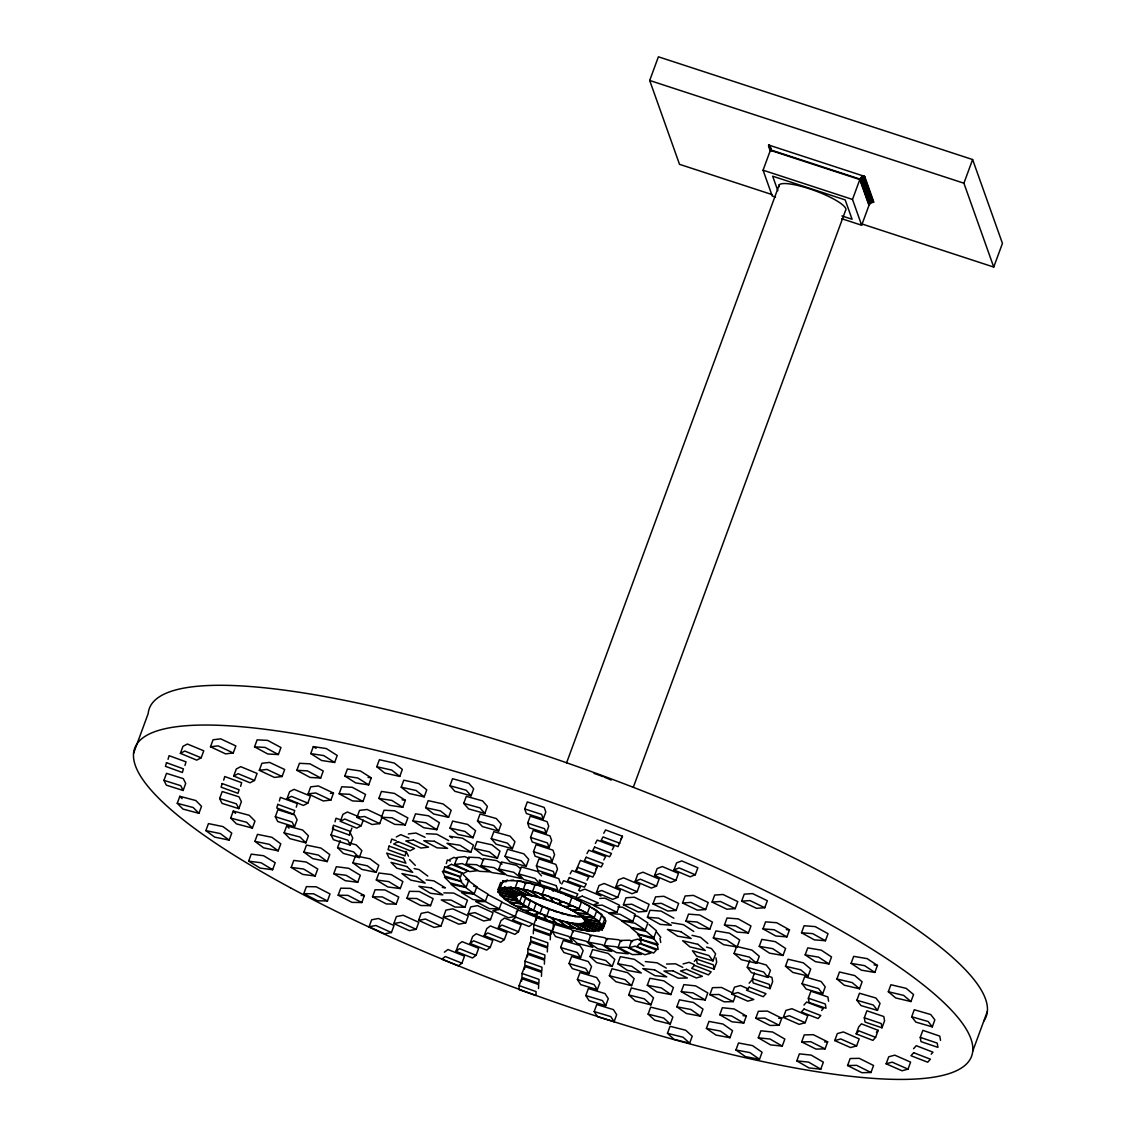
<?xml version="1.0" encoding="UTF-8"?>
<svg xmlns="http://www.w3.org/2000/svg" width="1136" height="1136" viewBox="0 0 1136 1136"><rect width="100%" height="100%" fill="white"/><g stroke="black" fill="none" stroke-linecap="round" stroke-linejoin="round"><path stroke-width="1.5" d="M519.124 985.622L518.967 989.57L535.936 995.534L536.078 991.586L519.124 985.622L521.708 978.607L538.663 984.571L538.507 988.533M521.609 981.234L521.708 978.607M522.063 973.424L521.907 977.386L538.876 983.35L539.018 979.388L522.063 973.424L524.647 966.409L541.602 972.373L541.446 976.335M524.548 969.051L524.647 966.409M525.002 961.226L524.846 965.188L541.815 971.152L541.957 967.19L525.002 961.226L527.587 954.212L544.542 960.176L544.385 964.137M527.487 956.853L527.587 954.212M527.942 949.029L527.786 952.99L544.755 958.954L544.897 955.007L527.942 949.029L530.526 942.014L547.481 947.992L547.325 951.94M530.427 944.655L530.526 942.014M533.309 933.792L533.466 929.83L550.42 935.794L550.264 939.756M533.821 924.647L533.664 928.609L550.619 934.573L553.204 927.558L553.36 923.596L536.405 917.632L533.821 924.647L550.775 930.611L550.619 934.573M536.306 920.274L536.405 917.632M168.043 759.317L169.079 755.681L186.006 761.844L184.969 765.479M223.693 780.162L224.729 776.527L241.656 782.69L240.619 786.325M279.342 801.008L280.379 797.373L297.305 803.535L296.269 807.171M334.992 821.853L336.029 818.218L340.658 819.894M349.348 835.031L350.385 831.396L333.459 825.233L332.422 828.868L349.348 835.031L351.919 828.03M390.656 842.713L391.693 839.064L396.308 840.739M446.306 863.559L447.343 859.909L450.424 861.031M500.408 887.77L499.371 891.419L516.298 897.582L517.334 893.933L500.408 887.77L502.992 880.755L506.074 881.877M502.297 883.183L502.992 880.755M133.551 753.353L148.177 713.607A445.866 93.464 20.2 0 1 600.362 774.88A445.866 93.464 20.2 0 1 983.705 1021.179M163.939 780.361L166.523 773.346L183.308 778.643L185.708 783.457L183.123 790.471L166.339 785.161L163.939 780.361L180.738 785.658L183.123 790.471M180.383 753.353L182.953 746.338L187.383 744.023L203.756 750.797L201.171 757.811L196.741 760.126L180.383 753.353L184.799 751.038L201.171 757.811M177.259 803.308L179.829 796.308L195.79 800.525L201.526 806.304L198.942 813.319L182.981 809.088L177.259 803.308L193.219 807.54L198.942 813.319M210.487 746.778L213.071 739.763L220.696 738.854L235.848 745.954L233.263 752.969L225.624 753.878L210.487 746.778L218.126 745.869L233.263 752.969M205.872 830.615L208.456 823.6L222.94 826.582L231.758 833.086L229.188 840.1L214.704 837.133L205.872 830.615L220.356 833.597L229.188 840.1M219.631 798.537L222.216 791.522L239 796.833L241.4 801.633L238.816 808.647L222.031 803.351L219.631 798.537L236.43 803.848L238.816 808.647M233.704 776.016L236.288 769.001L240.718 766.672L257.091 773.446L254.507 780.46L250.076 782.789L233.704 776.016L238.134 773.687L254.507 780.46M254.549 746.863L257.119 739.848L267.656 740.388L280.947 747.531L278.363 754.545L267.84 754.006L254.549 746.863L265.071 747.403L278.363 754.545M230.693 818.076L233.278 811.061L249.238 815.293L254.975 821.072L252.391 828.087L236.43 823.856L230.693 818.076L246.654 822.308L252.391 828.087M259.306 770.322L261.891 763.307L269.516 762.398L284.667 769.498L282.083 776.513L274.443 777.422L259.306 770.322L266.946 769.413L282.083 776.513M254.89 841.364L257.46 834.349L271.944 837.317L280.777 843.835L278.192 850.85L263.708 847.868L254.89 841.364L269.36 844.332L278.192 850.85M248.642 861.145L251.226 854.13L263.623 855.735L275.196 862.707L272.612 869.722L260.201 868.117L248.642 861.145L261.039 862.749L272.612 869.722M275.324 816.713L277.908 809.698L294.693 815.009L297.092 819.823L294.508 826.823L277.724 821.527L275.324 816.713L292.122 822.024L294.508 826.823M296.851 770.322L299.435 763.307L309.958 763.846L323.249 770.989L320.679 778.004L310.142 777.464L296.851 770.322L307.373 770.861L320.679 778.004M287.039 798.679L289.623 791.664L294.054 789.335L310.412 796.109L307.842 803.124L303.411 805.452L287.039 798.679L291.469 796.35L307.842 803.124M310.753 753.608L313.323 746.593L326.316 748.567L337.222 755.454L334.637 762.469L321.644 760.495L310.753 753.608L323.746 755.582L334.637 762.469M284.142 832.844L286.726 825.829L302.687 830.061L308.41 835.84L305.84 842.855L289.879 838.624L284.142 832.844L300.103 837.076L305.84 842.855M308.126 793.865L310.71 786.85L318.336 785.942L333.487 793.042L330.903 800.056L323.263 800.965L308.126 793.865L315.765 792.956L330.903 800.056M291.199 867.435L293.784 860.421L306.18 862.011L317.753 868.997L315.169 876.012L302.758 874.408L291.199 867.435L303.61 869.026L315.169 876.012M303.894 852.114L306.479 845.099L320.948 848.067L329.781 854.584L327.196 861.599L312.712 858.617L303.894 852.114L318.378 855.081L327.196 861.599M344.804 776.03L347.389 769.015L360.382 770.975L371.273 777.862L368.689 784.877L355.696 782.917L344.804 776.03L357.797 777.99L368.689 784.877M339.153 793.78L341.737 786.779L352.274 787.305L365.565 794.447L362.98 801.462L352.444 800.923L339.153 793.78L349.689 794.32L362.98 801.462M303.795 893.649L306.379 886.634L316.191 886.79L330.022 893.947L327.438 900.962L317.611 900.805L303.795 893.649L313.607 893.805L327.438 900.962M350.385 833.185L352.785 837.999L350.2 845.014L333.416 839.703L331.016 834.903L333.601 827.888M363.236 820.178L361.163 825.787L356.732 828.116L340.374 821.342L342.944 814.327L347.375 811.999L358.834 816.741M349.746 843.139L356.136 844.829L361.859 850.608L359.274 857.623L343.313 853.392L337.591 847.612L340.175 840.597M333.757 873.712L336.341 866.697L348.738 868.302L360.311 875.274L357.726 882.289L345.33 880.698L333.757 873.712L346.168 875.316L357.726 882.289M356.945 817.409L359.53 810.394L367.155 809.485L382.307 816.585L379.722 823.6L372.083 824.509L356.945 817.409L364.585 816.5L379.722 823.6M376.783 766.743L379.367 759.728L394.291 763.051L402.343 769.399L399.773 776.413L384.848 773.091L376.783 766.743L391.707 770.066L399.773 776.413M338.159 895.211L340.743 888.196L350.555 888.366L364.386 895.523L361.802 902.538L351.99 902.367L338.159 895.211L347.971 895.381L361.802 902.538M352.898 862.849L355.483 855.834L369.967 858.816L378.785 865.334L376.201 872.349L361.731 869.367L352.898 862.849L367.382 865.831L376.201 872.349M378.87 798.438L381.44 791.437L394.433 793.397L405.339 800.284L402.755 807.298L389.762 805.325L378.87 798.438L391.849 800.411L402.755 807.298M771.926 194.54L679.513 164.322L649.693 80.471L658.397 56.8L972.615 159.537L1002.449 243.388L993.73 267.059L860.989 223.65M381.469 817.253L384.039 810.238L394.575 810.763L407.867 817.906L405.282 824.921L394.76 824.381L381.469 817.253L391.991 817.778L405.282 824.921M401.207 787.191L403.777 780.176L418.701 783.499L426.767 789.847L424.182 796.861L409.258 793.539L401.207 787.191L416.117 790.514L424.182 796.861M376.314 880.002L378.899 872.988L391.309 874.592L402.868 881.564L400.284 888.579L387.887 886.975L376.314 880.002L388.725 881.607L400.284 888.579M372.523 896.773L375.107 889.758L384.919 889.928L398.75 897.085L396.166 904.1L386.354 903.944L372.523 896.773L382.335 896.943L396.166 904.1M369.072 926.777L371.642 919.777L378.487 918.484L394.007 925.528L391.423 932.542L384.593 933.835L369.072 926.777L375.902 925.499L391.423 932.542M412.922 820.859L415.506 813.845L428.499 815.804L439.391 822.691L436.806 829.706L423.813 827.746L412.922 820.859L425.915 822.819L436.806 829.706M425.617 807.653L428.187 800.639L443.111 803.947L451.177 810.295L448.592 817.309L433.668 814.001L425.617 807.653L440.541 810.962L448.592 817.309M393.823 923.568L396.407 916.553L403.237 915.275L418.758 922.318L416.188 929.333L409.343 930.611L393.823 923.568L400.667 922.29L416.188 929.333M406.887 898.349L409.471 891.334L419.283 891.49L433.114 898.647L430.53 905.662L420.718 905.506L406.887 898.349L416.713 898.505L430.53 905.662M449.955 785.729L452.54 778.714L468.785 783.229L473.669 788.782L471.085 795.796L454.84 791.281L449.955 785.729L466.2 790.244L471.085 795.796M450.026 828.101L452.611 821.087L467.535 824.395L475.586 830.743L473.002 837.757L458.078 834.449L450.026 828.101L464.951 831.41L473.002 837.757M418.588 920.359L421.172 913.344L428.002 912.052L443.523 919.095L440.938 926.11L434.108 927.402L418.588 920.359L425.418 919.067L440.938 926.11M463.729 803.365L466.3 796.364L482.544 800.88L487.429 806.432L484.845 813.447L468.614 808.917L463.729 803.365L479.96 807.895L484.845 813.447M454.585 864.496L462.224 863.587L477.361 870.687L469.722 871.596L454.585 864.496L457.169 857.481L464.809 856.572L469.338 858.702M477.489 821.016L480.074 814.001L496.304 818.531L501.189 824.083L498.619 831.098L482.374 826.568L477.489 821.016L493.734 825.545L498.619 831.098M443.352 917.135L445.923 910.121L452.767 908.843L468.288 915.886L465.703 922.901L458.873 924.179L443.352 917.135L450.183 915.857L465.703 922.901M466.087 864.169L476.609 864.709L489.9 871.837L479.378 871.312L466.087 864.169L468.657 857.155L479.193 857.694L483.624 860.066M470.872 852.128L459.966 845.241L446.973 843.267L457.879 850.154L470.872 852.128L473.456 845.113L462.551 838.226L449.558 836.266L452.284 837.985M474.436 848.549L477.021 841.535L491.945 844.843L499.996 851.191L497.412 858.205L482.502 854.897L474.436 848.549L489.36 851.858L497.412 858.205M466.172 887.145L460.449 881.366L444.488 877.148L450.211 882.928L466.172 887.145L468.756 880.13L463.034 874.351M464.894 907.238L451.077 900.081L441.251 899.911L455.082 907.068L464.894 907.238L467.478 900.223L453.647 893.066L443.835 892.896M481.039 865.689L494.032 867.648L504.924 874.535L491.931 872.576L481.039 865.689L483.624 858.674L496.617 860.634L502.055 864.084M491.249 838.666L493.833 831.651L510.078 836.167L514.963 841.719L512.379 848.734L496.134 844.218L491.249 838.666L507.494 843.182L512.379 848.734M474.223 893.833L465.391 887.315L450.921 884.348L459.739 890.865L474.223 893.833L476.808 886.818L467.975 880.301M468.103 913.926L470.687 906.911L477.518 905.633L493.038 912.677L490.468 919.691L483.624 920.969L468.103 913.926L474.947 912.634L490.468 919.691M455.934 951.343L458.504 944.328L462.068 941.645L478.654 948.29L476.069 955.305L472.505 957.975L455.934 951.343L459.498 948.659L476.069 955.305M461.94 963.172L445.355 956.526L441.79 959.21L458.362 965.841L461.94 963.172L464.51 956.157L447.939 949.511L444.375 952.195M485.413 901.146L473.84 894.174L461.443 892.569L473.002 899.556L485.413 901.146L487.983 894.131L476.424 887.159M470.063 943.476L472.647 936.462L476.211 933.778L492.797 940.423L490.212 947.438L486.648 950.108L470.063 943.476L473.627 940.793L490.212 947.438M498.846 868.997L513.77 872.306L521.836 878.653L506.912 875.345L498.846 868.997L501.43 861.983L516.355 865.291L520.387 868.472M505.023 856.317L507.593 849.302L523.838 853.818L528.723 859.37L526.138 866.385L509.908 861.855L505.023 856.317L521.254 860.832L526.138 866.385M524.733 808.931L527.317 801.917L544.187 807.426L545.82 811.999L543.235 818.999L526.351 813.49L524.733 808.931L541.616 814.441L543.235 818.999M498.093 889.431L514.878 894.742L517.278 899.542L500.493 894.245L498.093 889.431L500.678 882.416M775.547 197.082L772.239 196.003L763.065 170.201L770.378 150.321L859.81 179.559L868.983 205.36L861.67 225.24L841.804 218.751M522.205 894.898L519.621 901.913L503.66 897.681L497.937 891.902L500.507 884.887M484.206 935.61L486.79 928.595L490.354 925.911L506.926 932.557L504.356 939.571L500.791 942.241L484.206 935.61L487.77 932.926L504.356 939.571M527.658 823.174L530.228 816.159L547.112 821.669L548.731 826.227L546.16 833.242L529.277 827.732L527.658 823.174L544.527 828.684L546.16 833.242M499.258 908.8L485.441 901.643L475.615 901.487L489.446 908.644L499.258 908.8L501.842 901.785L488.011 894.628M530.569 837.417L533.153 830.402L550.037 835.911L551.656 840.47L549.071 847.484L532.188 841.975L530.569 837.417L547.453 842.926L549.071 847.484M498.349 927.743L500.933 920.728L504.498 918.058L521.069 924.69L518.499 931.705L514.92 934.388L498.349 927.743L501.913 925.059L518.499 931.705M518.783 873.953L535.028 878.483L539.912 884.035L523.668 879.505L518.783 873.953L521.367 866.938L537.598 871.468L541.517 875.899M515.091 888.096L528.084 890.07L538.989 896.957L525.996 894.983L515.091 888.096L517.675 881.096L530.668 883.055L533.395 884.774M533.494 851.659L536.064 844.644L552.948 850.154L554.567 854.712L551.997 861.727L535.113 856.217L533.494 851.659L550.364 857.169L551.997 861.727M566.566 762.895L779.253 184.827M523.27 889.445L538.18 892.754L546.246 899.101L531.321 895.793L523.27 889.445L525.84 882.431L540.764 885.739L543.448 887.855M515.219 916.468L499.698 909.425L492.868 910.703L508.388 917.746L515.219 916.468L517.803 909.453L502.282 902.41M536.405 865.888L538.989 858.887L555.873 864.397L557.492 868.955L554.908 875.97L538.024 870.46L536.405 865.888L553.289 871.411L554.908 875.97M523.227 904.583L514.409 898.065L499.925 895.097L508.758 901.601L523.227 904.583L525.812 897.568L522.035 894.77M532.543 891.604L548.787 896.119L553.672 901.672L537.427 897.156L532.543 891.604L535.127 884.589L551.372 889.105L553.317 891.334M527.97 907.437L516.397 900.465L504.001 898.86L515.559 905.832L527.97 907.437L530.54 900.422L523.313 896.063M533.622 910.376L519.805 903.205L509.979 903.049L523.81 910.206L533.622 910.376L536.206 903.361L522.375 896.205M542.241 894.373L559.125 899.897L560.744 904.455L543.86 898.945L542.241 894.373L544.826 887.358L561.709 892.882M539.983 913.259L524.463 906.216L517.633 907.494L533.153 914.537L539.983 913.259L542.568 906.244L527.047 899.201M546.771 915.971L530.185 909.34L526.621 912.009L543.207 918.655L546.771 915.971L549.355 908.956L534.275 902.921M552.281 931.463L568.909 936.504L572.189 941.588L555.547 936.547L552.281 931.463L554.851 924.448L571.493 929.489L573.126 932.031M575.98 870.744L580.382 860.378L597.238 866.697L594.653 873.712L592.85 877.077L575.98 870.744L577.798 867.393L594.653 873.712M569.448 904.171L552.593 897.852L550.775 901.203L567.645 907.522L569.448 904.171L572.033 897.156L555.177 890.837M560.659 947.481L563.243 940.466L579.871 945.521L583.151 950.591L580.567 957.605L563.925 952.564L560.659 947.481L577.301 952.536L580.567 957.605M579.005 908.658L562.86 901.785L557.691 903.787L573.836 910.66L579.005 908.658L581.589 901.643L565.444 894.77M570.655 937.37L586.304 941.29L592.85 947.282L577.216 943.363L570.655 937.37L573.24 930.356L588.874 934.275L591.061 936.263M633.405 787.021L845.482 210.614A35.67 7.483 20.2 0 0 813.546 190.195A35.67 7.483 20.2 0 0 778.941 186.801M569.037 963.513L571.621 956.498L588.263 961.539L591.529 966.622L588.945 973.637L572.303 968.582L569.037 963.513L585.679 968.554L588.945 973.637M587.397 913.159L572.615 906.017L564.294 906.613L579.076 913.742L587.397 913.159L589.982 906.145L575.199 899.002M596.443 892.498L599.027 885.484L604.196 883.481L620.341 890.354L617.771 897.369L612.588 899.371L596.443 892.498L601.611 890.496L617.771 897.369M861.67 225.24L852.497 199.439L859.81 179.559M619.873 843.267L603.003 836.934L601.2 840.299L618.055 846.618L622.443 836.252L605.587 829.919L603.77 833.284M594.27 917.505L581.476 910.39L570.343 909.524L583.151 916.638L594.27 917.505L596.854 910.49L584.06 903.376M588.221 942.113L602.222 944.74L611.793 951.4L597.792 948.773L588.221 942.113L590.805 935.098L604.792 937.74L607.533 939.642M577.415 979.53L579.999 972.515L596.641 977.556L599.907 982.64L597.323 989.655L580.695 984.614L577.415 979.53L594.057 984.571L597.323 989.655M599.354 921.509L589.059 914.721L575.583 912.435L585.878 919.223L599.354 921.509L601.938 914.494L591.643 907.707M590.024 956.555L592.594 949.54L608.243 953.459L614.789 959.451L612.219 966.466L596.57 962.547L590.024 956.555L605.658 960.474L612.219 966.466M615.826 886.861L618.396 879.846L623.579 877.83L639.724 884.703L637.14 891.717L631.971 893.734L615.826 886.861L620.994 884.845L637.14 891.717M602.435 925.002L595.079 918.825L579.8 915.218L587.17 921.41L602.435 925.002L605.019 918.002L597.65 911.81M602.179 929.958L601.441 925.684L584.5 919.933L585.239 924.207L602.179 929.958L604.764 922.943M603.401 927.871L599.254 922.531L582.811 917.76L586.943 923.085L603.401 927.871L605.971 920.856L601.839 915.517M585.807 995.548L588.377 988.533L605.019 993.574L608.285 998.658L605.715 1005.672L589.073 1000.631L585.807 995.548L602.449 1000.589L605.715 1005.672M604.238 945.521L616.024 946.757L628.208 953.8L616.436 952.564L604.238 945.521L606.823 938.506L618.595 939.742L621.648 941.503M616.962 912.251L602.179 905.122L593.858 905.704L608.64 912.833L616.962 912.251L619.532 905.236L604.764 898.107L599.765 898.448M623.423 904.796L625.993 897.781L634.314 897.199L649.096 904.327L646.512 911.342L638.191 911.938L623.423 904.796L631.744 904.213L646.512 911.342M635.194 881.209L637.779 874.209L642.948 872.192L659.107 879.065L656.523 886.08L651.354 888.082L635.194 881.209L640.377 879.207L656.523 886.08M594.185 1011.565L596.769 1004.551L613.412 1009.606L616.678 1014.675L614.093 1021.69L597.451 1016.649L594.185 1011.565L610.827 1016.621L614.093 1021.69M618.055 947.424L627.129 947.225L641.457 954.382L632.369 954.581L618.055 947.424L620.625 940.423L629.713 940.21L632.582 941.63M609.379 975.753L611.963 968.738L627.597 972.657L634.158 978.65L631.573 985.665L615.939 981.745L609.379 975.753L625.013 979.672L631.573 985.665M632.795 921.367L620 914.267L608.882 913.401L621.676 920.501L632.795 921.367L635.379 914.352L622.585 907.252L617.814 906.883M617.757 963.697L631.758 966.324L641.329 972.984L627.328 970.357L617.757 963.697L620.341 956.682L634.342 959.309L643.913 965.969M654.577 875.572L657.162 868.557L662.331 866.541L678.476 873.414L675.906 880.428L670.723 882.445L654.577 875.572L659.746 873.556L675.906 880.428M629.088 947.779L635.109 946.132L650.956 953.09L644.95 954.737L629.088 947.779L631.673 940.764L637.679 939.117L640.86 940.509M647.406 917.277L658.539 918.129L671.333 925.244L660.201 924.377L647.406 917.277L649.991 910.263L661.109 911.115L673.904 918.229M652.973 903.887L655.557 896.872L663.878 896.29L678.661 903.432L676.076 910.447L667.755 911.029L652.973 903.887L661.294 903.305L676.076 910.447M645.276 930.001L634.981 923.213L621.506 920.927L631.801 927.714L645.276 930.001L647.861 922.986L637.566 916.198L634.186 915.616M673.96 869.935L676.531 862.92L681.714 860.903L697.859 867.776L695.275 874.791L690.106 876.793L673.96 869.935L679.129 867.918L695.275 874.791M628.733 994.937L631.318 987.922L646.952 991.842L653.512 997.834L650.928 1004.849L635.294 1000.93L628.733 994.937L644.382 998.856L650.928 1004.849M653.853 937.768L646.498 931.577L631.218 927.97L638.588 934.161L653.853 937.768L656.438 930.753L649.082 924.562M647.307 985.267L649.891 978.252L663.878 980.879L673.449 987.539L670.879 994.554L656.878 991.927L647.307 985.267L661.308 987.894L670.879 994.554M682.537 902.992L685.122 895.977L693.443 895.381L708.211 902.524L705.641 909.538L697.319 910.121L682.537 902.992L690.858 902.396L705.641 909.538M648.102 1014.136L650.672 1007.121L666.321 1011.04L672.867 1017.032L670.297 1024.047L654.648 1020.128L648.102 1014.136L663.736 1018.055L670.297 1024.047M685.931 921.14L688.515 914.125L699.648 914.991L712.442 922.105L709.858 929.106L698.725 928.254L685.931 921.14L697.064 922.006L709.858 929.106M993.73 267.059L963.91 183.208L972.615 159.537M712.102 902.083L714.672 895.069L722.993 894.486L737.775 901.615L735.191 908.63L726.87 909.212L712.102 902.083L720.423 901.501L735.191 908.63M681.259 991.657L683.844 984.642L695.63 985.878L707.827 992.935L705.243 999.95L693.457 998.714L681.259 991.657L693.045 992.892L705.243 999.95M676.843 1006.837L679.427 999.822L693.429 1002.463L702.999 1009.123L700.415 1016.124L686.414 1013.497L676.843 1006.837L690.844 1009.478L700.415 1016.124M667.457 1033.32L670.041 1026.305L685.675 1030.224L692.236 1036.217L689.651 1043.231L674.017 1039.312L667.457 1033.32L683.091 1037.239L689.651 1043.231M713.337 937.91L715.921 930.895L729.397 933.167L739.692 939.955L737.108 946.97L723.632 944.698L713.337 937.91L726.813 940.182L737.108 946.97M724.456 925.016L727.04 918.002L738.173 918.868L750.967 925.968L748.383 932.983L737.264 932.116L724.456 925.016L735.588 925.883L748.383 932.983M713.025 960.871L708.892 955.532L692.449 950.761L696.581 956.1L713.025 960.871L715.609 953.857L711.463 948.517L706.535 947.083M714.104 969.093L713.365 964.833L696.425 959.082L697.163 963.342L714.104 969.093L716.688 962.078L715.95 957.818M741.652 901.175L744.236 894.16L752.557 893.578L767.34 900.706L764.755 907.721L756.434 908.317L741.652 901.175L749.973 900.592L764.755 907.721M735.319 996.016L733.26 1001.625L724.172 1001.838L709.858 994.682L712.442 987.667L721.516 987.454L732.976 993.176M706.393 1028.421L708.963 1021.406L722.965 1024.033L732.535 1030.693L729.965 1037.708L715.964 1035.081L706.393 1028.421L720.38 1031.048L729.965 1037.708M734.055 953.487L736.639 946.473L751.918 950.079L759.274 956.271L756.704 963.285L741.425 959.679L734.055 953.487L749.334 957.094L756.704 963.285M719.77 1014.732L722.354 1007.717L734.14 1008.953L746.338 1016.01L743.753 1023.025L731.967 1021.789L719.77 1014.732L731.556 1015.967L743.753 1023.025M731.925 994.185L737.931 992.537L753.793 999.51L747.772 1001.157L731.925 994.185L734.495 987.17L740.516 985.523L748.439 989.016M756.42 962.149L766.289 965.018L770.421 970.357L767.837 977.372L751.393 972.601L747.261 967.261L749.831 960.247M762.994 928.879L765.565 921.864L776.697 922.73L789.492 929.844L786.921 936.859L775.789 935.993L762.994 928.879L774.113 929.745L786.921 936.859M759.246 946.387L761.83 939.373L775.306 941.659L785.601 948.446L783.016 955.461L769.541 953.175L759.246 946.387L772.736 948.674L783.016 955.461M767.283 975.824L771.912 977.386L772.65 981.66L770.066 988.661L753.125 982.924L752.387 978.65L754.446 973.041M735.929 1049.991L738.514 1042.976L752.515 1045.603L762.086 1052.263L759.501 1059.277L745.5 1056.65L735.929 1049.991L749.93 1052.618L759.501 1059.277M755.767 1018.296L758.337 1011.296L767.425 1011.083L781.753 1018.239L779.168 1025.254L770.08 1025.453L755.767 1018.296L764.84 1018.097L779.168 1025.254M758.294 1037.807L760.864 1030.792L772.65 1032.028L784.848 1039.085L782.264 1046.1L770.492 1044.864L758.294 1037.807L770.066 1039.042L782.264 1046.1M785.487 966.253L788.057 959.238L803.337 962.831L810.706 969.022L808.122 976.037L792.843 972.43L785.487 966.253L800.752 969.846L808.122 976.037M801.519 932.755L804.103 925.741L815.222 926.607L828.03 933.707L825.446 940.722L814.313 939.855L801.519 932.755L812.652 933.622L825.446 940.722M805.168 954.879L807.753 947.864L821.229 950.15L831.524 956.938L828.939 963.939L815.463 961.667L805.168 954.879L818.644 957.151L828.939 963.939M783.329 1017.402L785.913 1010.387L791.92 1008.725L807.781 1015.698L805.197 1022.712L799.19 1024.36L783.329 1017.402L789.335 1015.74L805.197 1022.712M802.073 983.762L804.657 976.747L821.101 981.518L825.233 986.857L822.649 993.872L806.205 989.101L802.073 983.762L818.516 988.533L822.649 993.872M808.349 998.217L825.29 1003.968L826.028 1008.243L809.088 1002.492L808.349 998.217L810.919 991.203L827.874 996.954L828.598 1001.228M801.661 1041.925L804.245 1034.91L813.333 1034.697L827.647 1041.854L825.077 1048.869L815.989 1049.082L801.661 1041.925L810.749 1041.712L825.077 1048.869M796.805 1060.882L799.389 1053.867L811.161 1055.103L823.359 1062.16L820.774 1069.175L809.002 1067.939L796.805 1060.882L808.591 1062.117L820.774 1069.175M836.905 979.005L839.476 971.99L854.755 975.583L862.125 981.774L859.54 988.789L844.261 985.196L836.905 979.005L852.17 982.597L859.54 988.789M851.091 963.371L853.661 956.356L867.137 958.628L877.432 965.415L874.848 972.43L861.372 970.158L851.091 963.371L864.567 965.643L874.848 972.43M834.747 1040.604L837.317 1033.59L843.338 1031.942L859.185 1038.9L856.615 1045.915L850.594 1047.562L834.747 1040.604L840.754 1038.957L856.615 1045.915M856.885 1000.262L859.469 993.247L875.913 998.019L880.045 1003.358L877.475 1010.373L861.017 1005.601L856.885 1000.262L873.328 1005.033L877.475 1010.373M856.161 1033.888L858.745 1026.873L861.429 1023.848L878.171 1030.352L875.6 1037.353L872.902 1040.377L856.161 1033.888L858.859 1030.863L875.6 1037.353M864.311 1017.799L866.882 1010.784L883.822 1016.535L884.561 1020.795L881.99 1027.81L865.036 1022.059L864.311 1017.799L881.252 1023.55L881.99 1027.81M847.57 1065.554L850.154 1058.539L859.228 1058.326L873.556 1065.483L870.971 1072.498L861.897 1072.711L847.57 1065.554L856.658 1065.341L870.971 1072.498M888.324 991.756L890.908 984.742L906.173 988.348L913.543 994.54L910.958 1001.554L895.679 997.948L888.324 991.756L903.603 995.363L910.958 1001.554M886.151 1063.807L888.735 1056.792L894.742 1055.145L910.603 1062.117L908.019 1069.132L902.012 1070.779L886.151 1063.807L892.172 1062.16L908.019 1069.132M911.697 1016.763L914.281 1009.748L930.725 1014.533L934.857 1019.858L932.287 1026.873L915.843 1022.102L911.697 1016.763L928.155 1021.534L932.287 1026.873M920.259 1037.367L937.214 1043.118L937.938 1047.378L920.998 1041.627L920.259 1037.367L922.844 1030.352L939.784 1036.103L940.523 1040.363M972.743 1051.098L987.369 1011.352M859.952 179.076L861.599 177.031L864.695 176.421L873.868 202.222L870.772 202.833L869.125 204.878L859.952 179.076L770.52 149.838C771.671 144.769 765.38 141.872 770.833 151.429M561.766 884.035L563.57 880.684L580.439 887.003L578.622 890.354M570.158 873.882L571.976 870.531L588.846 876.85L587.028 880.215M586.971 853.576L588.789 850.225L605.644 856.558L603.827 859.909M595.378 843.437L597.181 840.072L614.051 846.405L612.233 849.756M596.031 868.941L597.238 866.697M620.639 839.603L622.443 836.252M639.497 939.529L641.3 937.512M694.309 961.368L697.007 958.344M749.121 983.194L751.819 980.183M803.933 1005.033L806.617 1002.023L823.373 1008.512L821.569 1010.529M876.381 1032.354L878.171 1030.352M913.557 1048.713L916.241 1045.688L932.983 1052.177L931.193 1054.194M516.255 911.967L518.627 910.192L535.212 916.823M340.374 821.342L344.79 819.013L361.163 825.787M396.279 836.976L400.71 834.662L408.889 838.041M449.615 859.64L454.045 857.325L457.311 858.674M502.936 882.303L507.366 879.974M579.644 891.135L584.813 889.119L600.972 895.992M683.091 963.967L689.098 962.32L693.855 964.407M330.434 793.411L333.487 793.042M408.349 833.938L415.989 833.029L425.063 837.289M505.989 881.025L513.628 880.116M574.731 916.795L583.805 916.582M666.534 964.038L675.622 963.825L682.779 967.403M709.858 994.682L718.946 994.469L733.26 1001.625M778.714 1018.31L781.753 1018.239M824.622 1041.925L827.647 1041.854M361.106 895.466L364.386 895.523M426.355 833.696L436.877 834.236L448.692 840.583M510.973 880.613L521.495 881.153L525.925 883.524M786.311 929.589L789.492 929.844M568.298 915.431L580.084 916.667M645.333 961.581L657.105 962.817L666.264 968.099M742.972 1015.655L746.338 1016.01M426.114 879.875L433.867 880.869L445.426 887.855L442.33 887.457M368.021 777.379L371.273 777.862M402.087 799.787L405.339 800.284M671.688 922.688L683.474 924.676L693.769 931.463M874.067 964.847L877.432 965.415M561.255 913.529L575.256 916.156M414.143 868.571L418.971 869.565L427.803 876.069M473.584 886.165L476.808 886.818M692.009 935.326L700.5 937.314L707.856 943.505M553.885 911.157L569.519 915.076M465.561 879.292L468.756 880.13M337.591 847.612L353.552 851.844L359.274 857.623M497.937 891.902L513.898 896.134L519.621 901.913M747.261 967.261L763.704 972.033L767.837 977.372M546.473 908.431L563.115 913.472M331.016 834.903L347.815 840.2L350.2 845.014M649.693 80.471L963.91 183.208M768.547 144.982L864.695 176.421M763.065 170.201L852.497 199.439M841.946 215.939L852.071 219.248L845.184 199.908L772.665 176.194L777.833 190.706M541.9 873.115L558.784 878.639L560.403 883.197M752.387 978.65L769.328 984.401L770.066 988.661M539.344 905.435L556.299 911.399M313.323 746.593L316.049 748.326M409.585 859.583L415.307 865.362M286.726 825.829L289.013 828.144M233.278 811.061L235.564 813.376M179.829 796.308L182.129 798.608M656.651 932.017L660.783 937.356M406.077 851.361L408.477 856.175M864.169 176.35L873.343 202.151M863.63 176.35L872.803 202.151M863.09 176.421L872.278 202.222M862.565 176.563L871.752 202.364M862.068 176.762L871.255 202.563M861.599 177.031L870.772 202.833M861.173 177.344L870.346 203.145M860.776 177.727L869.963 203.514M860.449 178.139L869.622 203.94M860.165 178.593L869.352 204.395M769.796 145.919L770.946 149.143M769.427 145.55L770.563 148.773M769.001 145.238L770.719 150.08M659.988 938.251L660.726 942.511M594.029 773.403A35.67 7.483 20.2 0 1 602.79 776.541M604.21 777.095A35.67 7.483 20.2 0 1 611.168 780.077M530.881 936.845L530.725 940.807L547.694 946.771L547.836 942.809L530.881 936.845M536.76 912.449L536.604 916.411L553.559 922.375L553.715 918.413L536.76 912.449M166.495 762.696L165.458 766.331L182.385 772.494L183.421 768.859L166.495 762.696M222.145 783.542L221.108 787.177L238.035 793.34L239.071 789.705L222.145 783.542M277.809 804.387L276.758 808.023L293.684 814.185L294.721 810.55L277.809 804.387M389.108 846.079L388.072 849.714L404.998 855.891L406.035 852.241L389.108 846.079M444.758 866.924L443.722 870.574L460.648 876.736L461.685 873.087L444.758 866.924M560.999 887.699L559.182 891.05L576.037 897.369L577.855 894.018L560.999 887.699M569.392 877.546L567.588 880.897L584.444 887.23L586.261 883.865L569.392 877.546M586.204 857.24L584.387 860.591L601.256 866.924L603.06 863.559L586.204 857.24M594.611 847.087L592.793 850.438L609.649 856.771L611.466 853.42L594.611 847.087M584.799 921.679L582.101 924.704L598.857 931.193L601.54 928.183L584.799 921.679M639.611 943.519L636.913 946.544L653.654 953.033L656.352 950.008L639.611 943.519M694.423 965.359L691.725 968.383L708.466 974.873L711.164 971.848L694.423 965.359M749.235 987.198L746.537 990.209L763.278 996.712L765.976 993.688L749.235 987.198M804.047 1009.038L801.349 1012.048L818.09 1018.538L820.788 1015.527L804.047 1009.038M913.671 1052.703L910.973 1055.727L927.714 1062.217L930.412 1059.192L913.671 1052.703M516.056 917.206L512.492 919.876L529.064 926.522L532.628 923.838L516.056 917.206M398.125 841.677L393.695 843.991L410.068 850.765L414.498 848.45L398.125 841.677M451.461 864.34L447.03 866.654L463.403 873.428L467.833 871.099L451.461 864.34M504.796 886.989L500.365 889.318L516.738 896.091L521.154 893.762L504.796 886.989M582.243 896.134L577.06 898.15L593.219 905.023L598.388 903.006L582.243 896.134M583.691 922.915L577.684 924.576L593.546 931.534L599.552 929.887L583.691 922.915M686.513 969.335L680.507 970.982L696.368 977.954L702.375 976.307L686.513 969.335M413.405 840.044L405.765 840.952L420.902 848.052L428.542 847.144L413.405 840.044M511.044 887.131L503.404 888.04L518.556 895.14L526.181 894.231L511.044 887.131M581.234 923.596L572.146 923.809L586.46 930.966L595.548 930.753L581.234 923.596M673.037 970.84L663.949 971.053L678.277 978.21L687.351 977.997L673.037 970.84M434.307 841.251L423.771 840.711L437.062 847.839L447.598 848.379L434.307 841.251M518.911 888.167L508.388 887.628L521.68 894.77L532.216 895.31L518.911 888.167M577.5 923.682L565.728 922.446L577.912 929.504L589.698 930.725L577.5 923.682M654.535 969.832L642.749 968.596L654.947 975.639L666.733 976.875L654.535 969.832M431.282 887.883L418.886 886.293L430.445 893.265L442.841 894.87L431.282 887.883M680.904 931.69L667.414 929.418L677.709 936.206L691.185 938.478L680.904 931.69M572.672 923.17L558.671 920.543L568.256 927.203L582.243 929.83L572.672 923.17M416.387 876.58L401.903 873.598L410.735 880.116L425.219 883.084L416.387 876.58M697.916 944.328L682.637 940.736L690.006 946.927L705.286 950.52L697.916 944.328M566.935 922.091L551.301 918.172L557.861 924.164L573.495 928.084L566.935 922.091M407 866.598L391.04 862.38L396.762 868.16L412.723 872.377L407 866.598M654.066 939.032L637.623 934.261L641.769 939.6L658.213 944.371L654.066 939.032M560.531 920.487L543.888 915.446L547.169 920.515L563.797 925.57L560.531 920.487M403.507 858.376L386.709 853.079L389.108 857.879L405.893 863.19L403.507 858.376M459.2 876.566L442.401 871.255L444.801 876.069L461.585 881.366L459.2 876.566M556.2 885.654L539.33 880.13L540.949 884.703L557.833 890.212L556.2 885.654M657.403 945.266L640.463 939.515L641.201 943.775L658.142 949.526L657.403 945.266M290.518 887.841A445.866 93.464 20.2 0 0 967.971 1062.373A445.866 93.464 20.2 0 0 400.965 756.477A445.866 93.464 20.2 0 0 290.518 887.841"/></g></svg>
